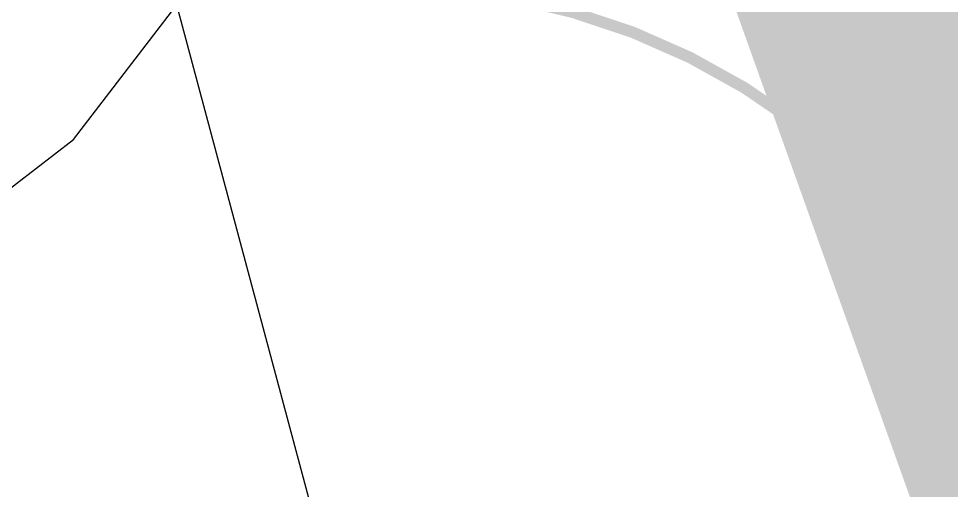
# Model space of a CAD drawing. Header units: inches. Extents: x -7 to 348, y -14 to 159.
# Drawn here: x 20.74 to 21.77, y 13.994 to 14.515 of the extents above; entities that cross this region are included whole.
import ezdxf

# ---------------------------------------------------------------- set-up
doc = ezdxf.new("R2010")
doc.units = ezdxf.units.IN
for name, color, linetype in [('Bottom Layer', 5, 'Continuous'), ('Dimension', 6, 'Continuous'), ('Fabrication', 76, 'Continuous'), ('Mechanical 4', 56, 'Continuous'), ('Top Layer', 1, 'Continuous'), ('Top Overlay', 2, 'Continuous')]:
    doc.layers.add(name, color=color, linetype=linetype)

msp = doc.modelspace()

# ---------------------------------------------------------------- linework, layer by layer
at = {"layer": 'Bottom Layer'}
for p, q in [((20.8005, 14.3812), (20.973, 14.6059)), ((20.5758, 14.2088), (20.8005, 14.3812))]:
    msp.add_line(p, q, dxfattribs=at)
at = {"layer": 'Dimension'}
for points in [[(58.31, 19.467, 0.254, 0.254, 1), (13.31, 19.467, 0.254, 0.254, 1)], [(54.5603, 19.4669, 0.254, 0.254, 1), (17.0603, 19.4669, 0.254, 0.254, 1)]]:
    msp.add_lwpolyline(points, format="xyseb", close=True, dxfattribs=at)
at = {"layer": 'Fabrication'}
for points in [[(53.1935, 31.3327, 0.0127, 0.0127, -1.1671), (15.6751, 13.587, 0.0127, 0.0127, 0)], [(53.1935, 31.3327, 0.0127, 0.0127, -1.1671), (15.6751, 13.587, 0.0127, 0.0127, 0)], [(53.1935, 31.3327, 0.0127, 0.0127, -1.1671), (15.6751, 13.587, 0.0127, 0.0127, 0)], [(53.1935, 31.3327, 0.0127, 0.0127, -1.1671), (15.6751, 13.587, 0.0127, 0.0127, 0)], [(54.5111, 31.1383, 0.0127, 0.0127, -1.205705), (14.1774, 15.55, 0.0127, 0.0127, 0)], [(54.5111, 31.1383, 0.0127, 0.0127, -1.205705), (14.1774, 15.55, 0.0127, 0.0127, 0)], [(21.1478, 14.55, 0.0127, 0.0127, -0.308543), (21.846, 14.0738, 0.0127, 0.0127, 0)], [(21.1478, 14.55, 0.0127, 0.0127, -0.308543), (21.846, 14.0738, 0.0127, 0.0127, 0)], [(21.1478, 14.55, 0.0127, 0.0127, -0.308543), (21.846, 14.0738, 0.0127, 0.0127, 0)], [(21.1478, 14.55, 0.0127, 0.0127, -0.308543), (21.846, 14.0738, 0.0127, 0.0127, 0)]]:
    msp.add_lwpolyline(points, format="xyseb", dxfattribs=at)
at = {"layer": 'Mechanical 4'}
for points in [[(50.811, 19.55, 0.0127, 0.0127, 1), (20.811, 19.55, 0.0127, 0.0127, 1)], [(50.811, 19.55, 0.0127, 0.0127, 1), (20.811, 19.55, 0.0127, 0.0127, 1)], [(50.811, 19.55, 0.0127, 0.0127, 1), (20.811, 19.55, 0.0127, 0.0127, 1)], [(50.811, 19.55, 0.0127, 0.0127, 1), (20.811, 19.55, 0.0127, 0.0127, 1)], [(50.8248, 19.5385, 0.0127, 0.0127, 1), (20.8248, 19.5385, 0.0127, 0.0127, 1)], [(50.8248, 19.5385, 0.0127, 0.0127, 1), (20.8248, 19.5385, 0.0127, 0.0127, 1)], [(50.8248, 19.5385, 0.0127, 0.0127, 1), (20.8248, 19.5385, 0.0127, 0.0127, 1)], [(50.8248, 19.5385, 0.0127, 0.0127, 1), (20.8248, 19.5385, 0.0127, 0.0127, 1)]]:
    msp.add_lwpolyline(points, format="xyseb", close=True, dxfattribs=at)
at = {"layer": 'Top Layer'}
msp.add_line((21.1846, 13.5223), (20.2774, 16.9082), dxfattribs=at)
at = {"layer": 'Top Overlay'}
msp.add_lwpolyline([(50.8104, 19.4669, 0.254, 0.254, 1), (20.8103, 19.4669, 0.254, 0.254, 1)], format="xyseb", close=True, dxfattribs=at)

doc.saveas('drawing.dxf')
